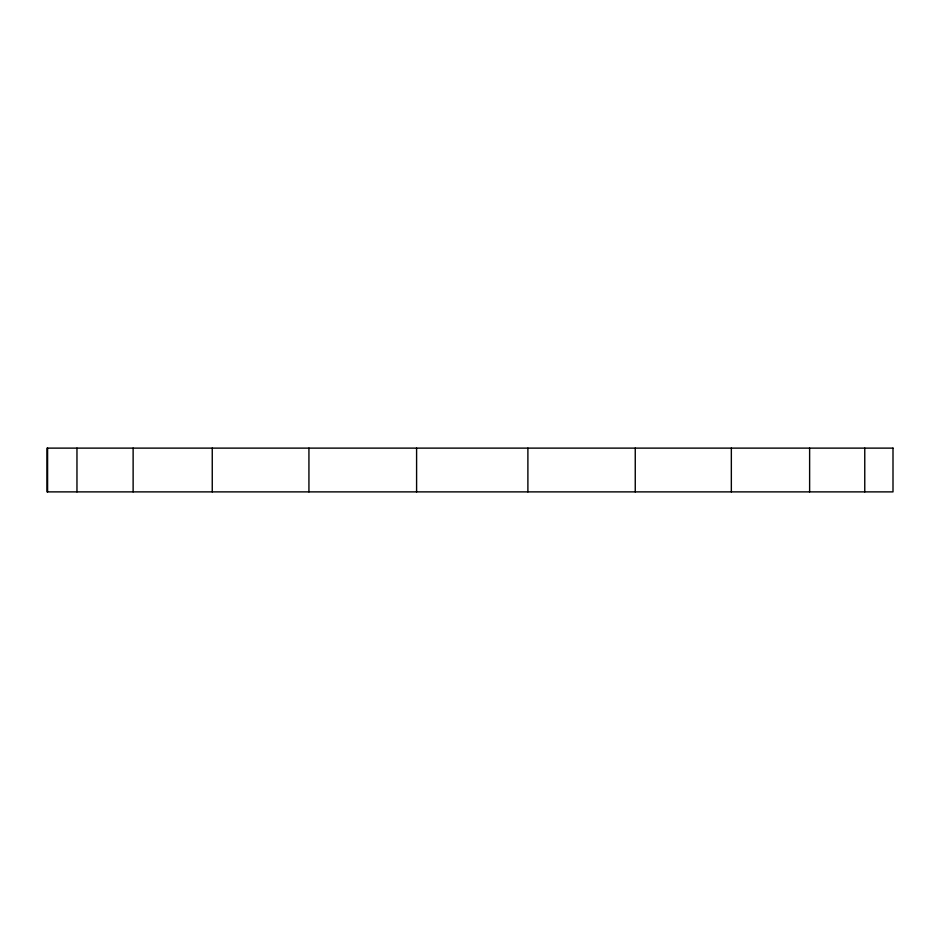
<?xml version="1.0" encoding="UTF-8"?>
<svg xmlns="http://www.w3.org/2000/svg" width="940" height="940" viewBox="0 0 940 940"><rect width="100%" height="100%" fill="white"/><g stroke="black" fill="none" stroke-linecap="round" stroke-linejoin="round"><path stroke-width="1.41" d="M864.765 448.122L864.765 491.879M809.622 448.122L809.622 491.879M731.343 448.122L731.343 491.879M635.252 448.122L635.252 491.879M527.892 448.122L527.892 491.879M416.596 448.122L416.596 491.879M308.931 448.122L308.931 491.879M212.252 448.122L212.252 491.879M133.127 448.122L133.127 491.879M76.963 448.122L76.963 491.879M47.587 448.122L47.587 491.879M893 448.122L47 448.122L47 491.879L893 491.879L893 448.122"/></g></svg>
